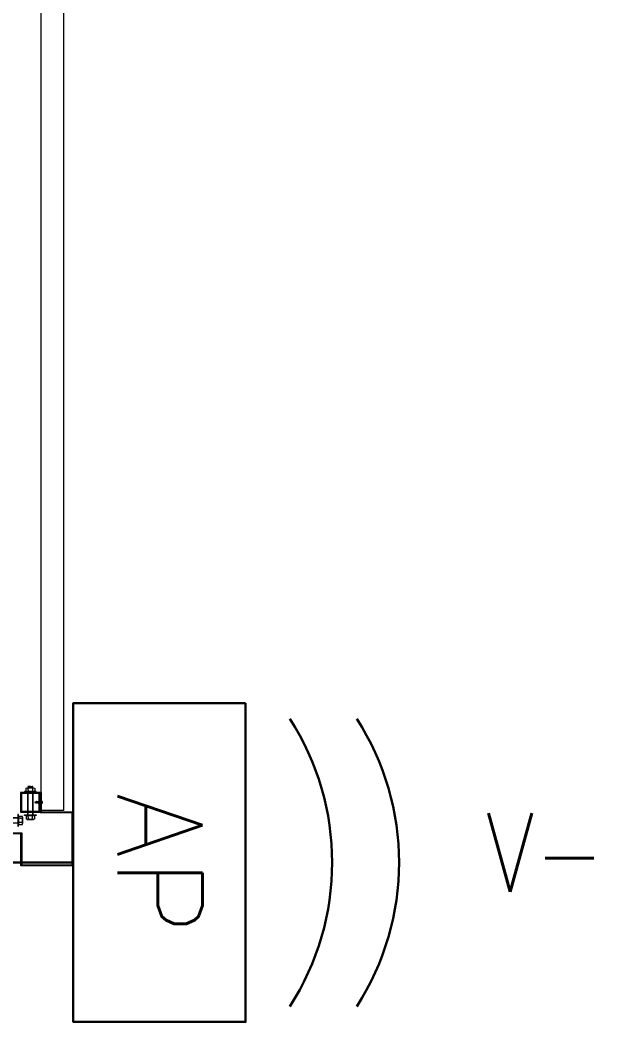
# Model space of a CAD drawing. Extents: x -1073 to 35213, y -1180 to 6950.
# Drawn here: x 32477 to 32595.7, y 3063.9 to 3267.1 of the extents above; entities that cross this region are included whole.
import ezdxf

# ---------------------------------------------------------------- set-up
doc = ezdxf.new("R2010")
doc.units = 0
doc.header["$LTSCALE"] = 25
doc.layers.get('0').update_dxf_attribs({"color": 9, "lineweight": 9})
for name, color, linetype, lineweight in [('10', 9, 'Continuous', 9), ('10A', 9, 'Continuous', 9), ('DATA TAVAN', 160, 'Continuous', 30), ('E-HARİCİ ACCESS POINT (KABLOSUZ ERİŞİM İÇİN)', 4, 'Continuous', 30), ('E-YAZI', 7, 'Continuous', 30)]:
    doc.layers.add(name, color=color, linetype=linetype, lineweight=lineweight)
doc.styles.add('E-YAZI', font='txttw.shx')

# ---------------------------------------------------------------- blocks, each defined once
blk = doc.blocks.new('cxvxv')
for p, q in [((-21988.4, 8560.98, 0), (-21988.4, 8560.32, 0)), ((-21986.86, 8561.07, 0), (-21988.18, 8561.07, 0)), ((-21988.02, 8561.25, 0), (-21987.03, 8561.3, 0)), ((-21988.02, 8561.25, 0), (-21988, 8561.26, 0)), ((-21988, 8561.23, 0), (-21988.02, 8561.25, 0)), ((-21988.02, 8561.13, 0), (-21987.03, 8561.19, 0)), ((-21988.02, 8561.13, 0), (-21988, 8561.14, 0)), ((-21988, 8561.11, 0), (-21988.02, 8561.13, 0)), ((-21988, 8561.3, 0), (-21987.94, 8561.35, 0)), ((-21988, 8561.26, 0), (-21988, 8561.3, 0)), ((-21988, 8561.14, 0), (-21988, 8561.23, 0)), ((-21988, 8561.07, 0), (-21988, 8561.11, 0)), ((-21987.96, 8560.98, 0), (-21987.96, 8560.32, 0)), ((-21987.54, 8561.35, 0), (-21987.94, 8561.35, 0)), ((-21987.7, 8561.05, 0), (-21987.7, 8561.08, 0)), ((-21987.7, 8561.07, 0), (-21987.7, 8561.07, 0)), ((-21987.54, 8561.35, 0), (-21987.1, 8561.35, 0)), ((-21987.03, 8561.3, 0), (-21987.1, 8561.35, 0)), ((-21987.08, 8560.64, 0), (-21987.08, 8560.98, 0)), ((-21987.08, 8560.64, 0), (-21987.08, 8560.32, 0)), ((-21987.05, 8561.32, 0), (-21987.03, 8561.3, 0)), ((-21987.03, 8561.3, 0), (-21987.05, 8561.28, 0)), ((-21987.03, 8561.3, 0), (-21987.05, 8561.29, 0)), ((-21987.05, 8561.28, 0), (-21987.05, 8561.2, 0)), ((-21987.05, 8561.2, 0), (-21987.03, 8561.19, 0)), ((-21987.03, 8561.19, 0), (-21987.05, 8561.17, 0)), ((-21987.05, 8561.17, 0), (-21987.05, 8561.08, 0)), ((-21987.05, 8561.08, 0), (-21987.03, 8561.07, 0)), ((-21986.64, 8560.32, 0), (-21986.64, 8560.98, 0)), ((-21988.4, 8560.32, 0), (-21986.64, 8560.32, 0)), ((-21988.02, 8560.32, 0), (-21987.02, 8560.32, 0)), ((-21988.02, 8560.28, 0), (-21988.02, 8560.32, 0)), ((-21988.02, 8560.11, 0), (-21988.02, 8555.61, 0)), ((-21987.06, 8560.32, 0), (-21987.06, 8560.28, 0)), ((-21987.06, 8555.61, 0), (-21987.06, 8560.11, 0)), ((-21987.02, 8560.32, 0), (-21987.02, 8560.28, 0)), ((-21987.02, 8555.61, 0), (-21987.02, 8560.11, 0)), ((-21988.4, 8555.4, 0), (-21986.64, 8555.4, 0)), ((-21988.4, 8554.74, 0), (-21988.4, 8555.4, 0)), ((-21986.86, 8554.65, 0), (-21988.17, 8554.65, 0)), ((-21988.02, 8555.44, 0), (-21988.02, 8555.4, 0)), ((-21988.02, 8555.4, 0), (-21987.02, 8555.4, 0)), ((-21987.96, 8554.74, 0), (-21987.96, 8555.4, 0)), ((-21987.08, 8555.08, 0), (-21987.08, 8555.4, 0)), ((-21987.08, 8555.08, 0), (-21987.08, 8554.74, 0)), ((-21987.06, 8555.4, 0), (-21987.06, 8555.44, 0)), ((-21987.02, 8555.4, 0), (-21987.02, 8555.44, 0)), ((-21986.64, 8555.4, 0), (-21986.64, 8554.74, 0))]:
    blk.add_line(p, q)
at = {"elevation": 0}
for points in [[(-21986.3, 8560.11), (-21988.7, 8560.11), (-21988.7, 8560.28), (-21986.3, 8560.28)], [(-21986.3, 8555.61), (-21988.7, 8555.61), (-21988.7, 8555.44), (-21986.3, 8555.44)]]:
    blk.add_lwpolyline(points, close=True, dxfattribs=at)
for points in [[(-21987.98, 8560.28), (-21987.98, 8560.32)], [(-21987.98, 8560.11), (-21987.98, 8555.61)], [(-21987.98, 8555.44), (-21987.98, 8555.4)]]:
    blk.add_lwpolyline(points, dxfattribs=at)
for centre, radius, start, end in [((-21988.18, 8560.75, 0), 0.315, 45.8497, 134.1503), ((-21987.52, 8559.95, 0), 1.12, 66.8701, 113.1299), ((-21987.52, 8559.95, 0), 1.12, 66.8701, 113.1299), ((-21986.86, 8560.76, 0), 0.313, 45.449, 134.551), ((-21988.18, 8554.97, 0), 0.315, 225.8497, 314.1503), ((-21987.52, 8555.77, 0), 1.12, 246.8701, 293.1299), ((-21987.52, 8555.77, 0), 1.12, 246.8701, 293.1299), ((-21986.86, 8554.96, 0), 0.313, 225.449, 314.551)]:
    blk.add_arc(centre, radius, start, end)
blk = doc.blocks.new('VIDA')
for p, q in [((-18072, 6523.9), (-18071.9, 6524)), ((-18071.9, 6523.8), (-18072, 6523.9)), ((-18071.9, 6524), (-18070.1, 6524.7)), ((-18069.6, 6522.9), (-18071.9, 6523.8)), ((-18069.7, 6524.9), (-18070.6, 6523.2)), ((-18070.6, 6523.2), (-18070.1, 6524.7)), ((-18070.1, 6524.7), (-18069.9, 6525.1)), ((-18069.9, 6525.1), (-18070.1, 6524.1)), ((-18070.1, 6524.1), (-18070, 6524.3)), ((-18070, 6524.3), (-18069.8, 6525.1)), ((-18069.9, 6525.1), (-18069.8, 6525.1)), ((-18069.8, 6525.1), (-18069.7, 6524.9)), ((-18069.7, 6524.9), (-18069.3, 6525)), ((-18069.6, 6522.8), (-18069.1, 6525)), ((-18069.6, 6522.8), (-18069.6, 6522.9)), ((-18069.4, 6522.4), (-18069.6, 6522.8)), ((-18068.9, 6525.3), (-18069.4, 6522.4)), ((-18069.3, 6522.4), (-18068.9, 6525.3)), ((-18069.3, 6525), (-18069.1, 6525)), ((-18069.1, 6522.8), (-18069.3, 6522.4)), ((-18069.1, 6525), (-18068.9, 6525.3)), ((-18068.7, 6522.8), (-18069.1, 6522.8)), ((-18068.9, 6525.3), (-18068.9, 6525.3)), ((-18068.9, 6525.3), (-18068.7, 6525)), ((-18068.7, 6522.8), (-18068.2, 6525)), ((-18068.7, 6525), (-18068.2, 6525)), ((-18068.5, 6522.4), (-18068.7, 6522.8)), ((-18068, 6525.3), (-18068.5, 6522.4)), ((-18068.4, 6522.4), (-18067.9, 6525.3)), ((-18068.2, 6522.8), (-18068.4, 6522.4)), ((-18068.2, 6522.8), (-18068.4, 6522.4)), ((-18068.2, 6525), (-18068, 6525.3)), ((-18067.7, 6525), (-18068.2, 6522.8)), ((-18067.7, 6522.8), (-18068.2, 6522.8)), ((-18067.9, 6525.3), (-18068, 6525.3)), ((-18067.9, 6525.3), (-18067.7, 6525)), ((-18067.7, 6522.8), (-18067.2, 6525)), ((-18067.7, 6525), (-18067.2, 6525)), ((-18067.5, 6522.4), (-18067.7, 6522.8)), ((-18067, 6525.3), (-18067.5, 6522.4)), ((-18067.4, 6522.4), (-18066.9, 6525.3)), ((-18067.2, 6522.8), (-18067.4, 6522.4)), ((-18067.2, 6522.8), (-18067.4, 6522.4)), ((-18067.2, 6525), (-18067, 6525.3)), ((-18066.7, 6525), (-18067.2, 6522.8)), ((-18066.7, 6522.8), (-18067.2, 6522.8)), ((-18066.9, 6525.3), (-18067, 6525.3)), ((-18066.9, 6525.3), (-18066.7, 6525)), ((-18066.3, 6525), (-18066.7, 6525)), ((-18066.7, 6522.8), (-18066.3, 6525)), ((-18066.5, 6522.4), (-18066.7, 6522.8)), ((-18066.1, 6525.3), (-18066.5, 6522.4)), ((-18066.5, 6522.4), (-18066, 6525.3)), ((-18066.3, 6522.8), (-18066.5, 6522.4)), ((-18066.3, 6522.8), (-18066.5, 6522.4)), ((-18066.3, 6525), (-18066.1, 6525.3)), ((-18065.8, 6525), (-18066.3, 6522.8)), ((-18066.3, 6522.8), (-18065.8, 6522.8)), ((-18066, 6525.3), (-18066.1, 6525.3)), ((-18066, 6525.3), (-18065.8, 6525)), ((-18065.8, 6522.8), (-18065.3, 6525)), ((-18065.8, 6525), (-18065.3, 6525)), ((-18065.6, 6522.4), (-18065.8, 6522.8)), ((-18065.1, 6525.3), (-18065.6, 6522.4)), ((-18065.5, 6522.4), (-18065, 6525.3)), ((-18065.3, 6522.8), (-18065.5, 6522.4)), ((-18065.3, 6522.8), (-18065.5, 6522.4)), ((-18065.3, 6525), (-18065.1, 6525.3)), ((-18064.8, 6525), (-18065.3, 6522.8)), ((-18064.8, 6522.8), (-18065.3, 6522.8)), ((-18065.1, 6525.3), (-18065, 6525.3)), ((-18065, 6525.3), (-18064.8, 6525)), ((-18064.8, 6525), (-18064.3, 6525)), ((-18064.8, 6522.8), (-18064.3, 6525)), ((-18064.6, 6522.4), (-18064.8, 6522.8)), ((-18064.1, 6525.3), (-18064.6, 6522.4)), ((-18064.5, 6522.4), (-18064, 6525.3)), ((-18064.3, 6522.8), (-18064.5, 6522.4)), ((-18064.3, 6522.8), (-18064.5, 6522.4)), ((-18064.3, 6525), (-18064.1, 6525.3)), ((-18063.8, 6525), (-18064.3, 6522.8)), ((-18063.8, 6522.8), (-18064.3, 6522.8)), ((-18064, 6525.3), (-18064.1, 6525.3)), ((-18064, 6525.3), (-18063.8, 6525)), ((-18063.8, 6522.8), (-18062, 6525)), ((-18062, 6525), (-18063.8, 6525)), ((-18063.6, 6522.4), (-18063.8, 6522.8)), ((-18063.6, 6522.4), (-18061.7, 6525.3)), ((-18061.8, 6525.3), (-18063.6, 6522.4)), ((-18062, 6522.8), (-18063.6, 6522.4)), ((-18062, 6522.8), (-18063.6, 6522.4)), ((-18061.5, 6525), (-18063.4, 6522.8)), ((-18063.4, 6522.8), (-18061.5, 6522.8)), ((-18061.7, 6525.3), (-18063.2, 6525.3)), ((-18062.7, 6522.4), (-18061.5, 6522.8)), ((-18062.6, 6522.4), (-18062.1, 6525.3)), ((-18062.4, 6522.8), (-18062.6, 6522.4)), ((-18062.4, 6522.8), (-18062.6, 6522.4)), ((-18062.4, 6525), (-18062.2, 6525.3)), ((-18061.5, 6525), (-18062.4, 6525)), ((-18061.5, 6522.8), (-18062.4, 6525)), ((-18061.9, 6525), (-18062.4, 6522.8)), ((-18061.9, 6522.8), (-18062.4, 6522.8)), ((-18062.2, 6525.3), (-18062.1, 6525.3)), ((-18062.2, 6525.3), (-18061.3, 6522.4)), ((-18062.1, 6525.3), (-18061.9, 6525)), ((-18062, 6525), (-18061.8, 6525.3)), ((-18061.9, 6525), (-18061.4, 6525)), ((-18061.9, 6522.8), (-18061.4, 6525)), ((-18061.7, 6522.4), (-18061.9, 6522.8)), ((-18061.2, 6525.3), (-18061.7, 6522.4)), ((-18061.7, 6525.3), (-18061.5, 6525)), ((-18061.6, 6522.4), (-18061.2, 6525.3)), ((-18061.4, 6522.8), (-18061.6, 6522.4)), ((-18061.4, 6522.8), (-18061.6, 6522.4)), ((-18061.4, 6525), (-18061.2, 6525.3)), ((-18061, 6525), (-18061.4, 6522.8)), ((-18060.9, 6522.8), (-18061.4, 6522.8)), ((-18061.2, 6525.3), (-18061, 6525)), ((-18061.2, 6525.3), (-18061.2, 6525.3)), ((-18061, 6525), (-18060.5, 6525)), ((-18060.9, 6522.8), (-18060.5, 6525)), ((-18060.7, 6522.4), (-18060.9, 6522.8)), ((-18060.7, 6522.4), (-18060.2, 6525.3)), ((-18060.3, 6525.3), (-18060.7, 6522.4)), ((-18060.5, 6522.8), (-18060.7, 6522.4)), ((-18060.5, 6522.8), (-18060.7, 6522.4)), ((-18060.5, 6525), (-18060.3, 6525.3)), ((-18060, 6525), (-18060.5, 6522.8)), ((-18060.5, 6522.8), (-18060, 6522.8)), ((-18060.3, 6525.3), (-18060.2, 6525.3)), ((-18060.2, 6525.3), (-18060, 6525)), ((-18060, 6525), (-18059.5, 6525)), ((-18060, 6522.8), (-18059.5, 6525)), ((-18059.8, 6522.4), (-18060, 6522.8)), ((-18059.3, 6525.3), (-18059.8, 6522.4)), ((-18059.7, 6522.4), (-18059.2, 6525.3)), ((-18059.5, 6522.8), (-18059.7, 6522.4)), ((-18059.5, 6522.8), (-18059.7, 6522.4)), ((-18059.5, 6525), (-18059.3, 6525.3)), ((-18059.2, 6524), (-18059.5, 6522.8)), ((-18059.5, 6522.8), (-18059.2, 6522.8)), ((-18059.3, 6525.3), (-18059.2, 6525.3)), ((-18058.1, 6526.6), (-18059.2, 6526.6)), ((-18059.2, 6521.2), (-18059.2, 6526.6)), ((-18069.3, 6522.4), (-18069.4, 6522.4)), ((-18068.4, 6522.4), (-18068.5, 6522.4)), ((-18067.4, 6522.4), (-18067.5, 6522.4)), ((-18066.5, 6522.4), (-18066.5, 6522.4)), ((-18065.5, 6522.4), (-18065.6, 6522.4)), ((-18064.5, 6522.4), (-18064.6, 6522.4)), ((-18063.6, 6522.4), (-18063.6, 6522.4)), ((-18062.6, 6522.4), (-18061.3, 6522.4)), ((-18061.6, 6522.4), (-18061.7, 6522.4)), ((-18060.7, 6522.4), (-18060.7, 6522.4)), ((-18059.7, 6522.4), (-18059.8, 6522.4)), ((-18058.1, 6521.2), (-18059.2, 6521.2))]:
    blk.add_line(p, q)
for points in [[(-18068.7, 6525), (-18069.1, 6522.8)], [(-18057.2, 6524.3), (-18057.5, 6524), (-18057.5, 6523.8), (-18057.2, 6523.5)]]:
    blk.add_lwpolyline(points)
for centre, start, end in [((-18062.4, 6523.6), 7.5095, 35.2427), ((-18062.4, 6524.2), 324.7573, 352.4905)]:
    blk.add_arc(centre, 5.21, start, end)
blk = doc.blocks.new('E-HARİCİ ACCESS POINT')
at = {"layer": 'E-HARİCİ ACCESS POINT (KABLOSUZ ERİŞİM İÇİN)', "ltscale": 2}
blk.add_lwpolyline([(34.96, 32.33), (34.96, -32.33), (0, -32.33), (0, 32.33)], close=True, dxfattribs=at)
at = {"layer": 'E-HARİCİ ACCESS POINT (KABLOSUZ ERİŞİM İÇİN)'}
for centre in [(-1.32, 0), (12.25, 0)]:
    blk.add_arc(centre, 53.84, 327.1828, 32.8172, dxfattribs=at)
at = {"layer": 'E-HARİCİ ACCESS POINT (KABLOSUZ ERİŞİM İÇİN)', "style": 'E-YAZI'}
blk.add_text('AP', height=17.28, rotation=270, dxfattribs=at).set_placement((8.95, 14.23))

msp = doc.modelspace()

# ---------------------------------------------------------------- linework, layer by layer
at = {"layer": '10'}
for points in [[(32477.14, 3110.41), (32477.14, 3106.41), (32481.14, 3106.41), (32481.14, 3110.41)], [(32477.34, 3110.21), (32477.34, 3106.61), (32480.94, 3106.61), (32480.94, 3110.21)]]:
    msp.add_lwpolyline(points, close=True, dxfattribs=at)
at = {"layer": '10A'}
for points in [[(32481.34, 3106.75), (32481.34, 3369.31), (32485.84, 3369.31), (32485.84, 3106.75), (32481.34, 3106.75)], [(32487.64, 3106.3), (32481.14, 3106.3), (32481.14, 3110.41), (32481.34, 3110.41), (32481.34, 3106.5), (32487.84, 3106.5), (32487.84, 3095.5), (32477.19, 3095.5), (32477.19, 3102), (32472.29, 3102), (32472.29, 3102.2), (32477.39, 3102.2), (32477.39, 3095.7), (32487.64, 3095.7), (32487.64, 3106.3)]]:
    msp.add_lwpolyline(points, dxfattribs=at)
at = {"layer": 'DATA TAVAN'}
msp.add_line((31713.8, 3096.19), (32487.84, 3096.19), dxfattribs=at)

# ---------------------------------------------------------------- block references
at = {"layer": '10', "xscale": -1, "rotation": 359.9725710356572}
msp.add_blockref('cxvxv', (10487.52, -5439.18, 0), dxfattribs=at)
at = {"layer": '10', "xscale": -0.1000000000058205, "yscale": 0.1000000000058205, "zscale": 0.1000000000021828, "rotation": 179.9725710356573}
msp.add_blockref('VIDA', (34287.57, 3759.93), dxfattribs=at)
at = {"layer": '10', "rotation": 90.02742896768534}
msp.add_blockref('cxvxv', (41021.66, 25096.35, 0), dxfattribs=at)
at = {"layer": 'E-HARİCİ ACCESS POINT (KABLOSUZ ERİŞİM İÇİN)'}
msp.add_blockref('E-HARİCİ ACCESS POINT', (32487.84, 3096.19), dxfattribs=at)

# ---------------------------------------------------------------- texts
at = {"layer": 'E-YAZI', "color": 6, "style": 'E-YAZI', "width": 0.8}
msp.add_text('V-1K W11', height=16, dxfattribs=at).set_placement((32571.54, 3090.24))

doc.saveas('drawing.dxf')
